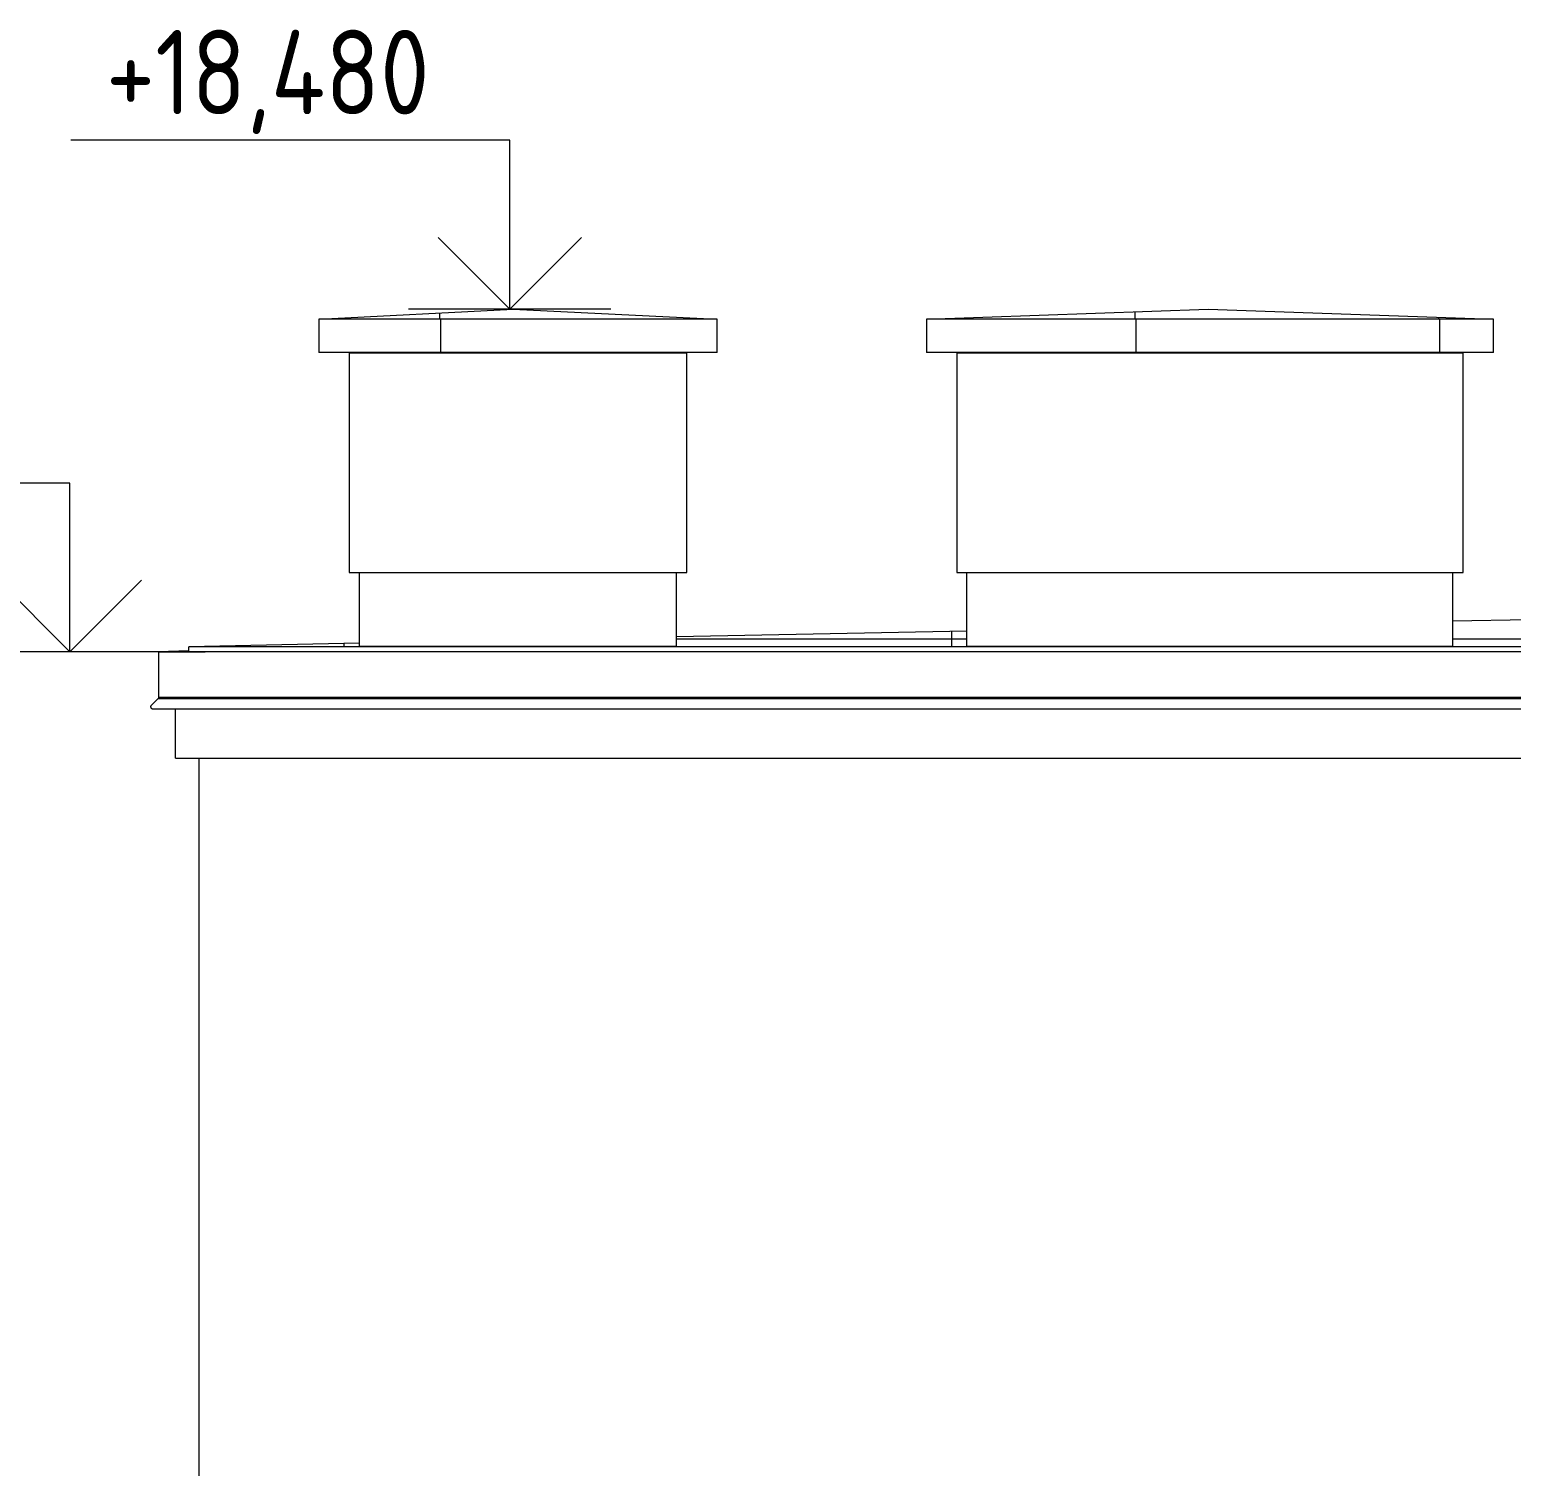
# Model space of a CAD drawing. Header units: millimetres. Extents: x -515342 to 330399, y -224905 to 507333.
# Drawn here: x 216313 to 220703, y 103084 to 107339 of the extents above; entities that cross this region are included whole.
import ezdxf

# ---------------------------------------------------------------- set-up
doc = ezdxf.new("R2010")
doc.units = ezdxf.units.MM
for name, color, linetype, lineweight in [('Аннотация', 7, 'Continuous', 0), ('Крыша', 7, 'Continuous', 0), ('Крыша штриховка', 7, 'Continuous', 0), ('Ограждение', 7, 'Continuous', 0), ('Отметки', 7, 'Continuous', 0), ('Стены внутренние', 7, 'Continuous', 0), ('Стены наружные', 7, 'Continuous', 0)]:
    doc.layers.add(name, color=color, linetype=linetype, lineweight=lineweight)
doc.styles.add('GOST Common_1', font='', dxfattribs={"width": 0.9, "height": 250})
doc.styles.get('GOST Common_1').set_extended_font_data('GOST Common')

# ---------------------------------------------------------------- blocks, each defined once
blk = doc.blocks.new('Ограждение - Ограждение-9804452-О_АР_П_Разрез 3-3')
at = {"layer": 'Ограждение'}
for p, q in [((-13060, 17467.7), (-13150, 17465)), ((-6365, 17465), (-13150, 17465)), ((-13150, 17465), (-13150, 17330)), ((-13151.2, 17326.7), (-13171.8, 17306.2)), ((-13151.2, 17326.7), (-6365, 17326.7)), ((-6365, 17330), (-13150, 17330)), ((-13167.7, 17296.4), (-6365, 17296.4))]:
    blk.add_line(p, q, dxfattribs=at)
blk.add_open_spline([(-13171.8, 17306.2), (-13172.1, 17305.8), (-13172.7, 17305), (-13173.3, 17303.6), (-13173.5, 17302.1), (-13173.3, 17300.9), (-13173, 17299.9), (-13172.7, 17299.3), (-13172.3, 17298.7), (-13172, 17298.3), (-13171.7, 17298), (-13171.3, 17297.7), (-13170.9, 17297.4), (-13170.5, 17297.1), (-13169.9, 17296.8), (-13169.3, 17296.6), (-13168.8, 17296.5), (-13168.4, 17296.4), (-13168.1, 17296.4), (-13167.8, 17296.4), (-13167.7, 17296.4)], degree=3, knots=[0, 0, 0, 0, 0.0833333, 0.1666667, 0.25, 0.3333333, 0.375, 0.4166667, 0.4583333, 0.4791667, 0.5, 0.5416667, 0.5625, 0.5833333, 0.625, 0.6666667, 0.6875, 0.7083333, 0.7291667, 0.75, 0.75, 0.75, 0.75], dxfattribs=at)
blk.add_open_spline([(-13150, 17330), (-13150, 17329.6), (-13150.1, 17328.8), (-13150.5, 17327.7), (-13150.9, 17327), (-13151.2, 17326.7)], degree=3, dxfattribs=at)
blk = doc.blocks.new('Высотные отметки - Стрелка вверх-5091-О_АР_П_Разрез 3-3')
at = {"layer": 'Аннотация'}
for p, q in [((-12822.6, 7250), (-11522.6, 7250)), ((-12822.6, 6750), (-12822.6, 7250)), ((-12822.6, 6750), (-13034.8, 6962.1)), ((-12822.6, 6750), (-12610.5, 6962.1)), ((-13122.6, 6750), (-12522.6, 6750))]:
    blk.add_line(p, q, dxfattribs=at)

msp = doc.modelspace()

# ---------------------------------------------------------------- hatches: boundary and pattern name
at = {"layer": 'Крыша штриховка'}
h = msp.add_hatch(dxfattribs=at)
h.set_pattern_fill('FP_23', color=256, style=0, pattern_type=2)
h.set_pattern_definition([(0, (223827.5, 107332.9), (0, 942.82), []), (90, (223827.5, 107332.9), (-900, 6e-14), [])])
h.paths.add_polyline_path([(218349.7438, 106481.5929), (217744.987, 106511.5929), (217169.7438, 106481.5929), (218115.6116, 106481.5929)])
h = msp.add_hatch(dxfattribs=at)
h.set_pattern_fill('FP_25', color=256, style=0, pattern_type=2)
h.set_pattern_definition([(0, (225887.5, 107332.9), (0, 942.82), []), (90, (225887.5, 107332.9), (-900, 6e-14), [])])
h.paths.add_polyline_path([(220649.7438, 106481.5929), (219804.987, 106511.5929), (218969.7438, 106481.5929), (219818.4318, 106481.5929)])
h = msp.add_hatch(dxfattribs=at)
h.set_pattern_fill('FP_22', color=256, style=0, pattern_type=2)
h.set_pattern_definition([(0, (223827, 101131), (0, 10000), []), (90, (223827.5, 101131.4), (-900, 6e-14), [])])
h.paths.add_polyline_path([(217169.7438, 106383.3929), (218349.7438, 106383.3929), (218349.7438, 106481.5929), (217169.7438, 106481.5929)])
h = msp.add_hatch(dxfattribs=at)
h.set_pattern_fill('FP_24', color=256, style=0, pattern_type=2)
h.set_pattern_definition([(0, (225887, 101131), (0, 10000), []), (90, (225887.5, 101131.4), (-900, 6e-14), [])])
h.paths.add_polyline_path([(220649.7438, 106383.3929), (220649.7438, 106481.5929), (218969.7438, 106481.5929), (218969.7438, 106383.3929), (219818.4318, 106383.3929)])
h = msp.add_hatch(dxfattribs=at)
h.set_pattern_fill('FP_29', color=256, style=0, pattern_type=2)
h.set_pattern_definition([(0, (229844.74, 104493.47), (0, 208.288), []), (90, (229844.7, 104493.5), (-900, 6e-14), [])])
h.paths.add_polyline_path([(223479.7438, 105511.5929), (223479.7438, 105536.4102), (220755.8949, 105591.5929), (220529.7438, 105586.9852), (220529.7438, 105512.8429), (219089.7438, 105513.0512), (219089.7438, 105558.0278), (218229.7438, 105540.1243), (218229.7438, 105512.8429), (217289.7438, 105513.0512), (217289.7438, 105521.7662), (216784.7438, 105511.5929), (223436.9247, 105511.5929)])

# ---------------------------------------------------------------- linework, layer by layer
at = {"layer": 'Крыша'}
for p, q in [((217169.7438, 106481.5929), (217744.987, 106511.5929)), ((217744.987, 106511.5929), (218349.7438, 106481.5929)), ((218969.7438, 106481.5929), (219804.987, 106511.5929)), ((219804.987, 106511.5929), (220649.7438, 106481.5929)), ((217169.7438, 106481.5929), (217169.7438, 106383.3929)), ((218349.7438, 106481.5929), (217169.7438, 106481.5929)), ((218349.7438, 106383.3929), (218349.7438, 106481.5929)), ((218969.7438, 106481.5929), (218969.7438, 106383.3929)), ((220649.7438, 106481.5929), (218969.7438, 106481.5929)), ((220649.7438, 106383.3929), (220649.7438, 106481.5929)), ((218349.7438, 106383.3929), (217169.7438, 106383.3929)), ((220649.7438, 106383.3929), (218969.7438, 106383.3929)), ((220755.8949, 105591.5929), (220529.7438, 105587.037)), ((219089.7438, 105558.0278), (218229.7438, 105540.7028)), ((217289.7438, 105521.7662), (216784.7438, 105511.5929)), ((216784.7438, 105499.0929), (216784.7438, 105511.5929)), ((223479.7438, 105511.5929), (216784.7438, 105511.5929))]:
    msp.add_line(p, q, dxfattribs=at)
at = {"layer": 'Отметки'}
for p, q in [((217744.987, 106511.5929), (217735.2686, 106511.5929)), ((216833.27, 105496.3929), (216431.7392, 105496.3929)), ((216694.7438, 105496.3929), (216833.27, 105496.3929))]:
    msp.add_line(p, q, dxfattribs=at)
at = {"layer": 'Стены внутренние'}
for p, q in [((218259.7438, 106381.3929), (217259.7438, 106381.3929)), ((217259.7438, 106381.3929), (217259.7438, 105731.3929)), ((218259.7438, 105731.3929), (218259.7438, 106381.3929)), ((220559.7438, 106381.3929), (219059.7438, 106381.3929)), ((219059.7438, 106381.3929), (219059.7438, 105731.3929)), ((220559.7438, 105731.3929), (220559.7438, 106381.3929)), ((217259.7438, 105731.3929), (218259.7438, 105731.3929)), ((219059.7438, 105731.3929), (220559.7438, 105731.3929)), ((216744.7438, 105181.3929), (216744.7438, 105327.9845)), ((216744.7438, 105181.3929), (223479.7438, 105181.3929)), ((216814.7438, 102231.3929), (216814.7438, 105181.3929))]:
    msp.add_line(p, q, dxfattribs=at)
at = {"layer": 'Стены наружные'}
for p, q in [((217289.7438, 105512.8429), (217289.7438, 105731.3929)), ((218229.7438, 105512.8429), (218229.7438, 105731.3929)), ((219089.7438, 105512.8429), (219089.7438, 105731.3929)), ((220529.7438, 105512.8429), (220529.7438, 105731.3929)), ((217289.7438, 105512.8429), (218229.7438, 105512.8429)), ((219089.7438, 105512.8429), (220529.7438, 105512.8429))]:
    msp.add_line(p, q, dxfattribs=at)

# ---------------------------------------------------------------- block references
at = {"layer": 'Ограждение'}
msp.add_blockref('Ограждение - Ограждение-9804452-О_АР_П_Разрез 3-3', (229844.7438, 88031.3929), dxfattribs=at)
at = {"layer": 'Отметки', "extrusion": (0, 0, -1)}
for p in [(-204912.6456, 99761.5929), (-203609.1162, 98746.3929)]:
    msp.add_blockref('Высотные отметки - Стрелка вверх-5091-О_АР_П_Разрез 3-3', p, dxfattribs=at)

# ---------------------------------------------------------------- texts
at = {"layer": 'Отметки', "insert": (216538.7083, 107338.3), "char_height": 250, "width": 1191.744618, "attachment_point": 1, "line_spacing_factor": 1.022761, "style": 'GOST Common_1'}
msp.add_mtext('+18,480', dxfattribs=at)

doc.saveas('drawing.dxf')
